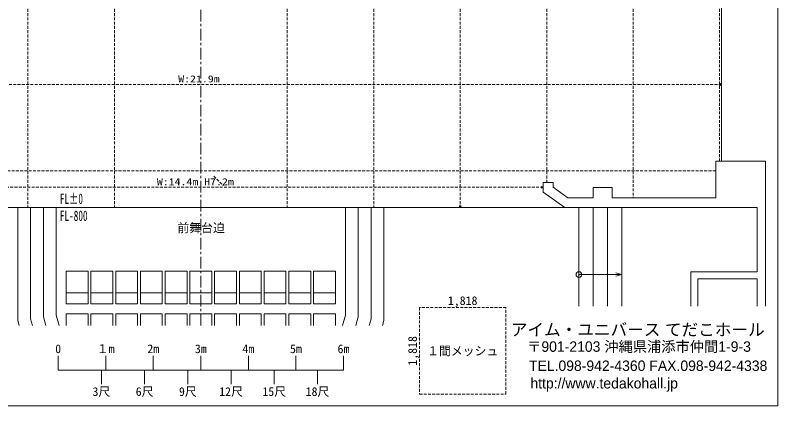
# Model space of a CAD drawing. Units: millimetres, scale not verified. Extents: x -4472 to 23528, y -13726 to 5874.
# Drawn here: x 7476 to 23528, y -13726 to -5503 of the extents above; entities that cross this region are included whole.
import ezdxf
from ezdxf.enums import TextEntityAlignment as Align

# ---------------------------------------------------------------- set-up
doc = ezdxf.new("R2010")
doc.units = ezdxf.units.MM
doc.header["$LTSCALE"] = 50
doc.linetypes.add('CHAIN1', pattern=[8, 5, -1, 1, -1])
doc.linetypes.add('DASHED1', pattern=[1.8, 1.2, -0.6])
for name, color, linetype, lineweight in [('D-0', 7, 'Continuous', 18), ('D-1', 4, 'DASHED1', 18), ('D-E', 7, 'Continuous', 18), ('D-F', 7, 'Continuous', 18), ('F-E', 7, 'Continuous', 18)]:
    doc.layers.add(name, color=color, linetype=linetype, lineweight=lineweight)
doc.layers.add('D-A', color=7, linetype='Continuous')
doc.styles.add('HG明朝B', font='')
doc.styles.add('ＭＳ ゴシック', font='')
doc.styles.get('HG明朝B').set_extended_font_data('HG明朝B')
doc.styles.get('ＭＳ ゴシック').set_extended_font_data('MS Gothic')

msp = doc.modelspace()

# ---------------------------------------------------------------- linework, layer by layer
at = {"layer": 'D-0', "color": 4, "linetype": 'CHAIN1'}
msp.add_line((11383.67, -12036.89), (11383.67, 2524.22), dxfattribs=at)
at = {"layer": 'D-0'}
for p, q in [((22346.71, -8576.74), (22346.71, -3320.49)), ((22221.56, -8576.74), (22221.56, -9347.66)), ((23272.81, -8576.74), (22221.56, -8576.74)), ((23272.81, -9527.87), (23272.81, -8576.74)), ((18797.49, -9027.28), (18592.01, -9027.28)), ((18797.49, -9027.28), (18797.49, -9123.96)), ((19643.5, -9127.4), (19643.5, -9347.67)), ((20043.97, -9127.4), (19643.5, -9127.4)), ((20043.97, -9347.66), (20043.97, -9127.4)), ((20043.97, -9347.66), (22221.56, -9347.66)), ((7529.09, -9552.9), (3721.02, -9552.9)), ((7529.07, -9552.9), (7529.07, -11930.73)), ((7529.07, -9552.9), (15238.23, -9552.9)), ((7529.09, -11930.73), (7529.09, -9552.9)), ((15238.26, -9552.9), (7529.09, -9552.9)), ((7799.39, -9552.9), (7799.39, -11893.43)), ((8069.71, -9552.9), (8069.71, -11856.13)), ((8340.03, -9552.9), (8340.03, -11818.84)), ((14427.27, -9552.9), (14427.27, -11818.84)), ((14697.59, -9552.9), (14697.59, -11856.13)), ((14967.91, -9552.9), (14967.91, -11893.43)), ((15238.23, -9552.9), (15238.23, -11930.73)), ((15238.26, -9552.9), (15238.26, -11930.73)), ((15238.26, -9552.9), (19046.48, -9552.9)), ((23092.89, -9553.16), (19046.48, -9553.16)), ((19343.14, -9553.16), (19343.14, -11629.44)), ((19643.5, -9552.9), (20043.97, -9552.9)), ((19643.5, -9553.16), (19643.5, -11629.44)), ((19943.86, -9553.16), (19943.86, -11629.44)), ((20244.21, -9553.16), (20244.21, -11629.44)), ((23092.89, -10904.55), (23092.89, -9553.16)), ((23272.93, -9477.81), (23272.93, -11629.44)), ((21695.76, -10904.49), (21695.76, -11054.67)), ((21695.95, -10904.49), (21695.94, -11054.67)), ((21695.95, -10904.49), (23092.89, -10904.55)), ((19343.14, -10963.92), (20244.21, -10963.92)), ((20119.07, -10930.38), (20244.21, -10963.92)), ((20119.07, -10997.45), (20244.21, -10963.92)), ((21695.94, -11054.67), (21695.94, -11629.44)), ((21846.11, -11054.68), (23092.89, -11054.72)), ((21846.11, -11054.68), (21846.11, -11629.44)), ((23092.89, -11054.72), (23092.89, -11629.44)), ((8069.71, -11856.13), (8120.55, -12036.89)), ((8340.03, -11818.84), (8401.37, -12036.89)), ((9010.83, -11790.57), (8550.28, -11790.57)), ((8550.28, -11790.57), (8550.28, -12036.89)), ((9010.83, -12036.89), (9010.83, -11790.57)), ((9531.45, -11790.57), (9070.9, -11790.57)), ((9070.9, -11790.57), (9070.9, -12036.89)), ((9531.45, -12036.89), (9531.45, -11790.57)), ((10052.06, -11790.57), (9591.52, -11790.57)), ((9591.52, -11790.57), (9591.52, -12036.89)), ((10052.06, -12036.89), (10052.06, -11790.57)), ((10572.68, -11790.57), (10112.14, -11790.57)), ((10112.14, -11790.57), (10112.14, -12036.89)), ((10572.68, -12036.89), (10572.68, -11790.57)), ((11093.3, -11790.57), (10632.76, -11790.57)), ((10632.76, -11790.57), (10632.76, -12036.89)), ((11093.3, -12036.89), (11093.3, -11790.57)), ((11613.92, -11790.57), (11153.38, -11790.57)), ((11153.38, -11790.57), (11153.38, -12036.89)), ((11613.92, -12036.89), (11613.92, -11790.57)), ((12134.54, -11790.57), (11673.99, -11790.57)), ((11673.99, -11790.57), (11673.99, -12036.89)), ((12134.54, -12036.89), (12134.54, -11790.57)), ((12655.16, -11790.57), (12194.61, -11790.57)), ((12194.61, -11790.57), (12194.61, -12036.89)), ((12655.16, -12036.89), (12655.16, -11790.57)), ((13175.78, -11790.57), (12715.23, -11790.57)), ((12715.23, -11790.57), (12715.23, -12036.89)), ((13175.78, -12036.89), (13175.78, -11790.57)), ((13696.4, -11790.57), (13235.85, -11790.57)), ((13235.85, -11790.57), (13235.85, -12036.89)), ((13696.4, -12036.89), (13696.4, -11790.57)), ((14217.02, -11790.57), (13756.47, -11790.57)), ((13756.47, -11790.57), (13756.47, -12036.89)), ((14217.02, -12036.89), (14217.02, -11790.57)), ((14427.27, -11818.84), (14365.94, -12036.89)), ((14697.59, -11856.13), (14646.75, -12036.89)), ((7529.07, -11930.73), (7558.93, -12036.89)), ((7558.97, -12036.89), (7529.09, -11930.73)), ((7799.39, -11893.43), (7839.74, -12036.89)), ((14967.91, -11893.43), (14927.56, -12036.89)), ((15238.23, -11930.73), (15208.37, -12036.89)), ((15238.26, -11930.73), (15208.38, -12036.89))]:
    msp.add_line(p, q, dxfattribs=at)
for points in [[(19046.48, -9553.16), (18592.01, -9229.98), (18592.01, -9027.28)], [(19643.5, -9347.67), (19112.08, -9347.67), (18797.49, -9123.96)]]:
    msp.add_lwpolyline(points, dxfattribs=at)
for points in [[(9010.83, -11350.04), (9010.83, -10889.49), (8550.28, -10889.49), (8550.28, -11350.04)], [(9531.45, -11350.04), (9531.45, -10889.49), (9070.9, -10889.49), (9070.9, -11350.04)], [(10052.06, -11350.04), (10052.06, -10889.49), (9591.52, -10889.49), (9591.52, -11350.04)], [(10572.68, -11350.04), (10572.68, -10889.49), (10112.14, -10889.49), (10112.14, -11350.04)], [(11093.3, -11350.04), (11093.3, -10889.49), (10632.76, -10889.49), (10632.76, -11350.04)], [(11613.92, -11350.04), (11613.92, -10889.49), (11153.38, -10889.49), (11153.38, -11350.04)], [(12134.54, -11350.04), (12134.54, -10889.49), (11673.99, -10889.49), (11673.99, -11350.04)], [(12655.16, -11350.04), (12655.16, -10889.49), (12194.61, -10889.49), (12194.61, -11350.04)], [(13175.78, -11350.04), (13175.78, -10889.49), (12715.23, -10889.49), (12715.23, -11350.04)], [(13696.4, -11350.04), (13696.4, -10889.49), (13235.85, -10889.49), (13235.85, -11350.04)], [(14217.02, -11350.04), (14217.02, -10889.49), (13756.47, -10889.49), (13756.47, -11350.04)], [(9010.83, -11580.32), (9010.83, -11350.04), (8550.28, -11350.04), (8550.28, -11580.32)], [(9531.45, -11580.32), (9531.45, -11350.04), (9070.9, -11350.04), (9070.9, -11580.32)], [(10052.06, -11580.32), (10052.06, -11350.04), (9591.52, -11350.04), (9591.52, -11580.32)], [(10572.68, -11580.32), (10572.68, -11350.04), (10112.14, -11350.04), (10112.14, -11580.32)], [(11093.3, -11580.32), (11093.3, -11350.04), (10632.76, -11350.04), (10632.76, -11580.32)], [(11613.92, -11580.32), (11613.92, -11350.04), (11153.38, -11350.04), (11153.38, -11580.32)], [(12134.54, -11580.32), (12134.54, -11350.04), (11673.99, -11350.04), (11673.99, -11580.32)], [(12655.16, -11580.32), (12655.16, -11350.04), (12194.61, -11350.04), (12194.61, -11580.32)], [(13175.78, -11580.32), (13175.78, -11350.04), (12715.23, -11350.04), (12715.23, -11580.32)], [(13696.4, -11580.32), (13696.4, -11350.04), (13235.85, -11350.04), (13235.85, -11580.32)], [(14217.02, -11580.32), (14217.02, -11350.04), (13756.47, -11350.04), (13756.47, -11580.32)]]:
    msp.add_lwpolyline(points, close=True, dxfattribs=at)
msp.add_circle((19343.14, -10963.92), 59.8, dxfattribs=at)
at = {"layer": 'D-1'}
for p, q in [((7743.35, 1560.31), (7743.35, -9552.9)), ((9563.51, 1560.31), (9563.51, -9552.9)), ((13203.84, 1560.31), (13203.84, -9552.9)), ((15024, 1560.31), (15024, -9552.9)), ((16844.17, 1560.31), (16844.17, -9552.9)), ((18664.33, 1560.31), (18664.33, -9027.28)), ((20484.5, 1560.31), (20484.5, -9347.66)), ((22304.66, 1560.31), (22304.66, -8576.74)), ((22346.71, -6960.82), (420.64, -6960.82)), ((22221.56, -8780.98), (-3177.64, -8780.98)), ((11655.22, -8892.12), (11855.26, -9092.16)), ((18592.25, -9126.36), (4175.13, -9126.36))]:
    msp.add_line(p, q, dxfattribs=at)
at = {"layer": 'D-E'}
for p, q in [((22346.71, -6960.82), (22311.35, -6940.41)), ((22311.35, -6981.23), (22311.35, -6940.41)), ((22346.71, -6960.82), (22311.35, -6981.23)), ((22312.48, -6941.06), (22312.48, -6980.58)), ((22313.73, -6941.78), (22313.73, -6979.86)), ((22314.98, -6942.5), (22314.98, -6979.14)), ((22316.23, -6943.22), (22316.23, -6978.41)), ((22317.48, -6943.95), (22317.48, -6977.69)), ((22318.73, -6944.67), (22318.73, -6976.97)), ((22319.98, -6945.39), (22319.98, -6976.25)), ((22321.23, -6946.11), (22321.23, -6975.53)), ((22322.48, -6946.83), (22322.48, -6974.81)), ((22323.73, -6947.56), (22323.73, -6974.08)), ((22324.98, -6948.28), (22324.98, -6973.36)), ((22326.23, -6949), (22326.23, -6972.64)), ((22327.48, -6949.72), (22327.48, -6971.92)), ((22328.73, -6950.44), (22328.73, -6971.2)), ((22329.98, -6951.16), (22329.98, -6970.48)), ((22331.23, -6951.89), (22331.23, -6969.75)), ((22332.48, -6952.61), (22332.48, -6969.03)), ((22333.73, -6953.33), (22333.73, -6968.31)), ((22334.98, -6954.05), (22334.98, -6967.59)), ((22336.23, -6954.77), (22336.23, -6966.87)), ((22337.48, -6955.49), (22337.48, -6966.15)), ((22338.73, -6956.22), (22338.73, -6965.42)), ((22339.98, -6956.94), (22339.98, -6964.7)), ((22341.23, -6957.66), (22341.23, -6963.98)), ((22342.48, -6958.38), (22342.48, -6963.26)), ((22343.73, -6959.1), (22343.73, -6962.54)), ((22344.98, -6959.82), (22344.98, -6961.82)), ((22346.23, -6960.55), (22346.23, -6961.09)), ((18592.01, -9126.36), (18556.65, -9105.94)), ((18556.65, -9146.77), (18556.65, -9105.94)), ((18592.01, -9126.36), (18556.65, -9146.77)), ((18557.78, -9106.6), (18557.78, -9146.12)), ((18559.03, -9107.32), (18559.03, -9145.39)), ((18560.28, -9108.04), (18560.28, -9144.67)), ((18561.53, -9108.76), (18561.53, -9143.95)), ((18562.78, -9109.48), (18562.78, -9143.23)), ((18564.03, -9110.2), (18564.03, -9142.51)), ((18565.28, -9110.93), (18565.28, -9141.79)), ((18566.53, -9111.65), (18566.53, -9141.06)), ((18567.78, -9112.37), (18567.78, -9140.34)), ((18569.03, -9113.09), (18569.03, -9139.62)), ((18570.28, -9113.81), (18570.28, -9138.9)), ((18571.53, -9114.53), (18571.53, -9138.18)), ((18572.78, -9115.26), (18572.78, -9137.45)), ((18574.03, -9115.98), (18574.03, -9136.73)), ((18575.28, -9116.7), (18575.28, -9136.01)), ((18576.53, -9117.42), (18576.53, -9135.29)), ((18577.78, -9118.14), (18577.78, -9134.57)), ((18579.03, -9118.86), (18579.03, -9133.85)), ((18580.28, -9119.59), (18580.28, -9133.12)), ((18581.53, -9120.31), (18581.53, -9132.4)), ((18582.78, -9121.03), (18582.78, -9131.68)), ((18584.03, -9121.75), (18584.03, -9130.96)), ((18585.28, -9122.47), (18585.28, -9130.24)), ((18586.53, -9123.19), (18586.53, -9129.52)), ((18587.78, -9123.92), (18587.78, -9128.79)), ((18589.03, -9124.64), (18589.03, -9128.07)), ((18590.28, -9125.36), (18590.28, -9127.35)), ((18591.53, -9126.08), (18591.53, -9126.63)), ((16823.76, -9517.55), (16864.58, -9517.55)), ((16844.17, -9552.9), (16823.76, -9517.55)), ((16863.93, -9518.68), (16824.41, -9518.68)), ((16863.21, -9519.93), (16825.13, -9519.93)), ((16862.49, -9521.18), (16825.85, -9521.18)), ((16861.76, -9522.43), (16826.57, -9522.43)), ((16861.04, -9523.68), (16827.3, -9523.68)), ((16860.32, -9524.93), (16828.02, -9524.93)), ((16859.6, -9526.18), (16828.74, -9526.18)), ((16858.88, -9527.43), (16829.46, -9527.43)), ((16858.16, -9528.68), (16830.18, -9528.68)), ((16857.43, -9529.93), (16830.9, -9529.93)), ((16856.71, -9531.18), (16831.63, -9531.18)), ((16855.99, -9532.43), (16832.35, -9532.43)), ((16855.27, -9533.68), (16833.07, -9533.68)), ((16854.55, -9534.93), (16833.79, -9534.93)), ((16853.83, -9536.18), (16834.51, -9536.18)), ((16853.1, -9537.43), (16835.23, -9537.43)), ((16852.38, -9538.68), (16835.96, -9538.68)), ((16851.66, -9539.93), (16836.68, -9539.93)), ((16850.94, -9541.18), (16837.4, -9541.18)), ((16850.22, -9542.43), (16838.12, -9542.43)), ((16849.49, -9543.68), (16838.84, -9543.68)), ((16848.77, -9544.93), (16839.56, -9544.93)), ((16848.05, -9546.18), (16840.29, -9546.18)), ((16847.33, -9547.43), (16841.01, -9547.43)), ((16846.61, -9548.68), (16841.73, -9548.68)), ((16845.89, -9549.93), (16842.45, -9549.93)), ((16845.16, -9551.18), (16843.17, -9551.18)), ((16844.44, -9552.43), (16843.89, -9552.43)), ((16844.17, -9552.9), (16864.58, -9517.55))]:
    msp.add_line(p, q, dxfattribs=at)
at = {"layer": 'D-F'}
for p, q in [((8380.1, -12672.94), (8380.1, -12973.3)), ((9381.29, -12672.94), (9381.29, -12973.3)), ((10382.49, -12672.94), (10382.49, -12973.3)), ((11383.67, -12672.94), (11383.67, -12973.3)), ((12384.87, -12672.94), (12384.87, -12973.3)), ((13386.06, -12672.94), (13386.06, -12973.3)), ((14387.25, -12672.94), (14387.25, -12973.3)), ((14387.25, -12973.3), (8380.1, -12973.3)), ((9290.18, -12973.3), (9290.18, -13273.66)), ((10200.27, -12973.3), (10200.27, -13273.66)), ((11110.35, -12973.3), (11110.35, -13273.66)), ((12020.43, -12973.3), (12020.43, -13273.66)), ((12930.52, -12973.3), (12930.52, -13273.66)), ((13840.6, -12973.3), (13840.6, -13273.66))]:
    msp.add_line(p, q, dxfattribs=at)
at = {"layer": 'D-F', "linetype": 'DASHED1'}
msp.add_lwpolyline([(15986.36, -13479.36), (17806.52, -13479.36), (17806.52, -11659.19), (15986.36, -11659.19)], close=True, dxfattribs=at)
at = {"layer": 'F-E'}
for p, q in [((23528.4, -13725.61), (23528.4, 5874.39)), ((-4471.6, -13725.61), (23528.4, -13725.61))]:
    msp.add_line(p, q, dxfattribs=at)

# ---------------------------------------------------------------- texts
at = {"layer": 'D-A', "style": 'ＭＳ ゴシック', "width": 0.65}
for s, p in [('FL±0', (8415.35, -9542.61)), ('FL-800', (8415.35, -9900.48))]:
    msp.add_text(s, height=219.9, dxfattribs=at).set_placement(p, align=Align.BOTTOM_LEFT)
at = {"layer": 'D-A', "style": 'ＭＳ ゴシック'}
msp.add_text('前舞台迫', height=183.3, dxfattribs=at).set_placement((10888.67, -10128.02), align=Align.BOTTOM_LEFT)
at = {"layer": 'D-E', "style": 'ＭＳ ゴシック', "width": 1.25}
for s, p in [('W:21.9m', (10907.01, -6960.82)), ('W:14.4m H7.2m', (10457.7, -9126.36))]:
    msp.add_text(s, height=146.6, dxfattribs=at).set_placement(p, align=Align.BOTTOM_LEFT)
at = {"layer": 'D-F', "style": 'ＭＳ ゴシック'}
for s, p in [('1,818', (16583.31, -11659.44)), ('0', (8317.48, -12673.19)), ('１m', (9193.42, -12673.19)), ('2m', (10257.24, -12673.19)), ('3m', (11258.43, -12673.19)), ('4m', (12259.62, -12673.19)), ('5m', (13260.81, -12673.19)), ('6m', (14262, -12673.19)), ('１間メッシュ', (16144.94, -12719.7)), ('3尺', (9102.31, -13574.27)), ('6尺', (10012.39, -13574.27)), ('9尺', (10922.48, -13574.27)), ('12尺', (11769.18, -13574.27)), ('15尺', (12679.27, -13574.27)), ('18尺', (13589.35, -13574.27))]:
    msp.add_text(s, height=183.3, dxfattribs=at).set_placement(p, align=Align.BOTTOM_LEFT)
msp.add_text('1,818', height=183.3, rotation=90, dxfattribs=at).set_placement((15986.61, -12882.4), align=Align.BOTTOM_LEFT)
at = {"layer": 'F-E', "style": 'HG明朝B'}
for s, height, p in [('アイム・ユニバース てだこホール', 256.6, (17908.28, -12327.71)), ('〒901-2103 沖縄県浦添市仲間1-9-3', 219.9, (18252.75, -12655.7)), ('TEL.098-942-4360 FAX.098-942-4338', 219.9, (18290.75, -13059.03)), ('http://www.tedakohall.jp', 219.9, (18321.61, -13428))]:
    msp.add_text(s, height=height, dxfattribs=at).set_placement(p, align=Align.BOTTOM_LEFT)

doc.saveas('drawing.dxf')
